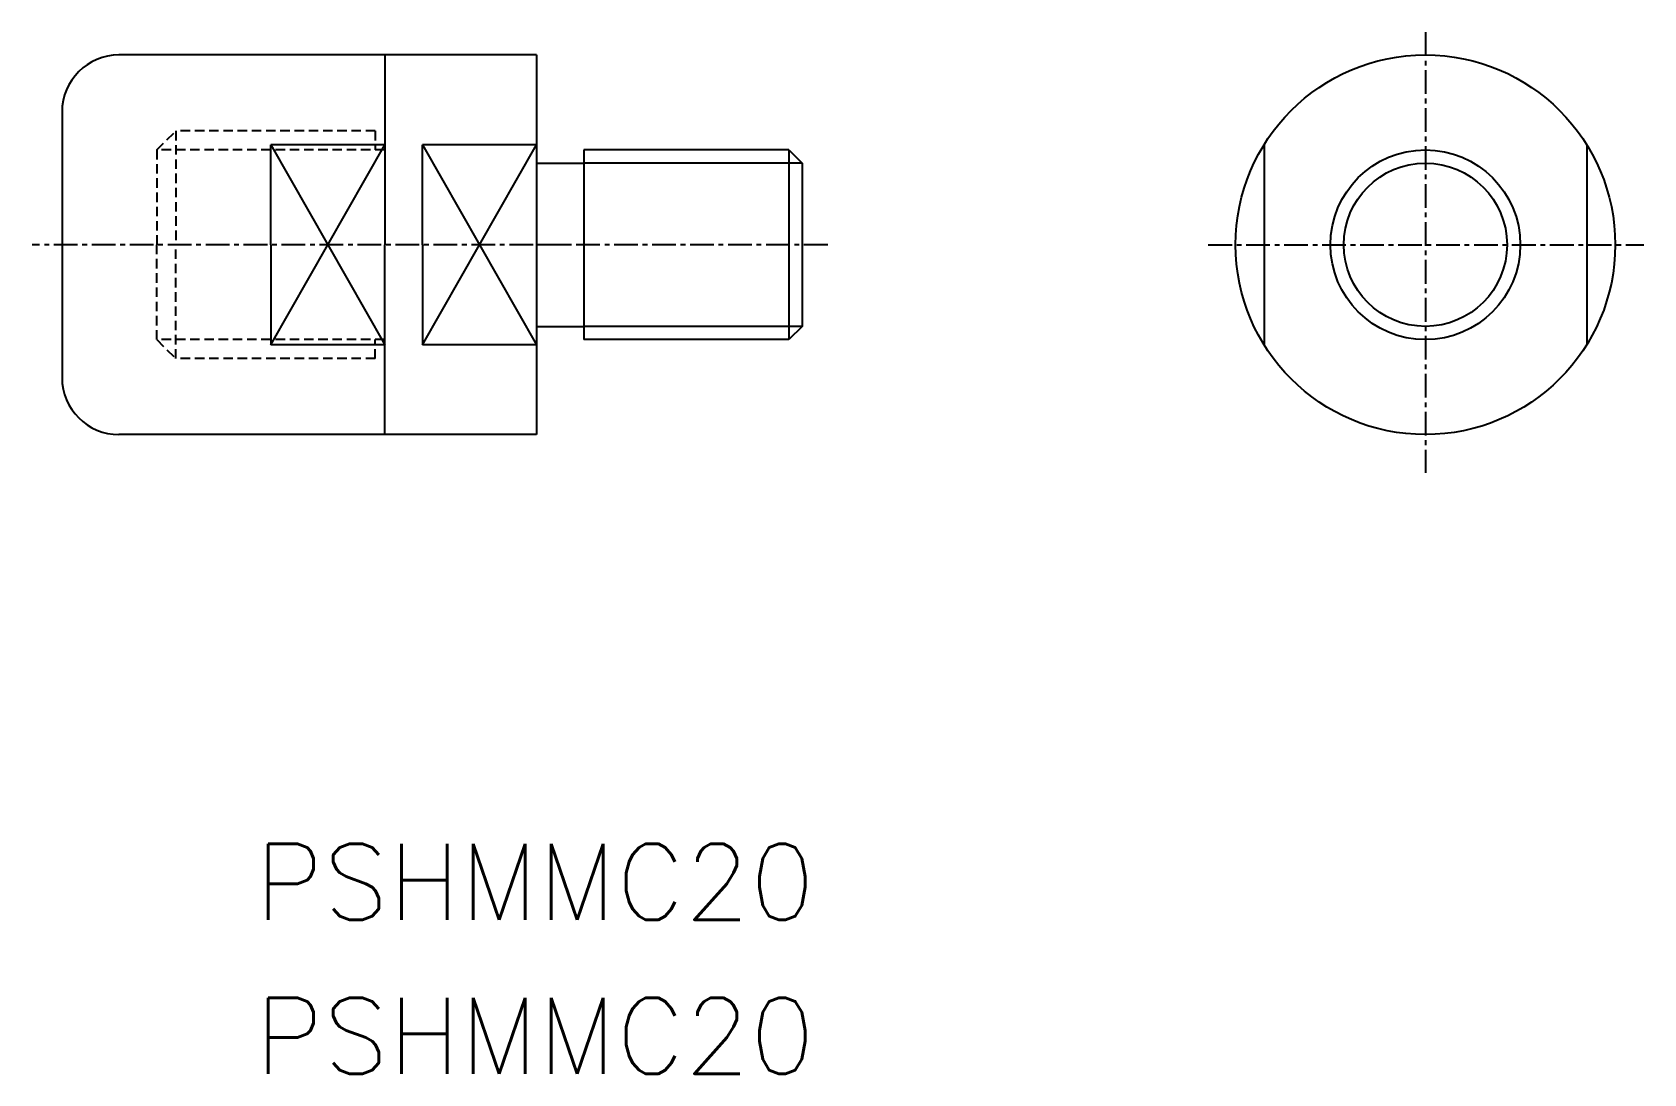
# Model space of a CAD drawing. Extents: x -151.1 to -66.2, y 1545.4 to 1600.3.
import ezdxf

# ---------------------------------------------------------------- set-up
doc = ezdxf.new("R2010")
doc.units = 0
doc.linetypes.add('CENTER', pattern=[2, 1.25, -0.25, 0.25, -0.25])
doc.linetypes.add('DASHED', pattern=[0.75, 0.5, -0.25])
doc.layers.get('0').update_dxf_attribs({"linetype": 'CONTINUOUS'})
doc.layers.add('CENTER', color=1, linetype='CENTER')
doc.styles.get("Standard").update_dxf_attribs({"font": 'txt.shx', "bigfont": 'bigfont.shx'})

msp = doc.modelspace()

# ---------------------------------------------------------------- linework, layer by layer
at = {"linetype": 'CONTINUOUS'}
for p, q in [((-124.491, 1599.098), (-146.491, 1599.098)), ((-132.491, 1599.098), (-132.491, 1589.098)), ((-124.491, 1599.098), (-124.491, 1579.098)), ((-149.491, 1596.098), (-149.491, 1582.098)), ((-138.491, 1589.098), (-138.491, 1594.366)), ((-132.491, 1594.366), (-138.491, 1594.366)), ((-130.491, 1589.098), (-130.491, 1594.366)), ((-124.491, 1594.366), (-130.491, 1594.366)), ((-86.164, 1594.366), (-86.164, 1583.83)), ((-69.164, 1594.366), (-69.164, 1583.83)), ((-138.491, 1589.098), (-138.491, 1583.83)), ((-132.491, 1579.098), (-132.491, 1589.098)), ((-130.491, 1589.098), (-130.491, 1583.83)), ((-132.491, 1583.83), (-138.491, 1583.83)), ((-124.491, 1583.83), (-130.491, 1583.83)), ((-124.491, 1579.098), (-146.491, 1579.098))]:
    msp.add_line(p, q, dxfattribs=at)
at = {"color": 3, "linetype": 'DASHED'}
for p, q in [((-144.491, 1594.098), (-143.491, 1595.098)), ((-132.991, 1595.098), (-143.491, 1595.098)), ((-143.491, 1595.098), (-143.491, 1589.098)), ((-132.991, 1595.098), (-132.991, 1594.098)), ((-144.491, 1594.098), (-144.491, 1589.098)), ((-132.491, 1594.098), (-144.491, 1594.098)), ((-144.491, 1584.098), (-144.491, 1589.098)), ((-143.491, 1583.098), (-143.491, 1589.098)), ((-144.491, 1584.098), (-143.491, 1583.098)), ((-132.491, 1584.098), (-144.491, 1584.098)), ((-132.991, 1583.098), (-132.991, 1584.098)), ((-132.991, 1583.098), (-143.491, 1583.098))]:
    msp.add_line(p, q, dxfattribs=at)
at = {"color": 3, "linetype": 'CONTINUOUS'}
for p, q in [((-138.491, 1594.366), (-135.491, 1589.098)), ((-135.491, 1589.098), (-132.491, 1594.366)), ((-130.491, 1594.366), (-127.491, 1589.098)), ((-127.491, 1589.098), (-124.491, 1594.366)), ((-110.491, 1593.398), (-121.991, 1593.398)), ((-138.491, 1583.83), (-135.491, 1589.098)), ((-135.491, 1589.098), (-132.491, 1583.83)), ((-130.491, 1583.83), (-127.491, 1589.098)), ((-127.491, 1589.098), (-124.491, 1583.83)), ((-110.491, 1584.798), (-121.991, 1584.798))]:
    msp.add_line(p, q, dxfattribs=at)
at = {"color": 7, "linetype": 'CONTINUOUS'}
for p, q in [((-111.191, 1594.098), (-121.991, 1594.098)), ((-121.991, 1594.098), (-121.991, 1584.098)), ((-111.191, 1594.098), (-110.491, 1593.398)), ((-111.191, 1594.098), (-111.191, 1584.098)), ((-124.491, 1593.398), (-121.991, 1593.398)), ((-121.991, 1593.098), (-121.991, 1593.098)), ((-110.491, 1593.398), (-110.491, 1584.798)), ((-124.491, 1584.798), (-121.991, 1584.798)), ((-121.991, 1585.098), (-121.991, 1585.098)), ((-110.491, 1584.798), (-111.191, 1584.098)), ((-111.191, 1584.098), (-121.991, 1584.098))]:
    msp.add_line(p, q, dxfattribs=at)
at = {"linetype": 'CONTINUOUS'}
for radius in [10, 4.3]:
    msp.add_circle((-77.664, 1589.098), radius, dxfattribs=at)
at = {"color": 3, "linetype": 'CONTINUOUS'}
msp.add_circle((-77.664, 1589.098), 5, dxfattribs=at)
at = {"linetype": 'CONTINUOUS'}
for centre, start, end in [((-146.491, 1596.098), 90, 180), ((-146.491, 1582.098), 180, 270)]:
    msp.add_arc(centre, 3, start, end, dxfattribs=at)
at = {"layer": 'CENTER', "color": 1, "linetype": 'CENTER'}
for p, q in [((-77.664, 1600.295), (-77.664, 1577.08)), ((-122.672, 1589.098), (-151.06, 1589.098)), ((-109.152, 1589.098), (-124.491, 1589.098)), ((-89.101, 1589.098), (-66.159, 1589.098))]:
    msp.add_line(p, q, dxfattribs=at)

# ---------------------------------------------------------------- texts
for p in [(-139.319, 1553.532), (-139.319, 1545.422)]:
    msp.add_text('PSHMMC20', height=4).set_placement(p)

doc.saveas('drawing.dxf')
